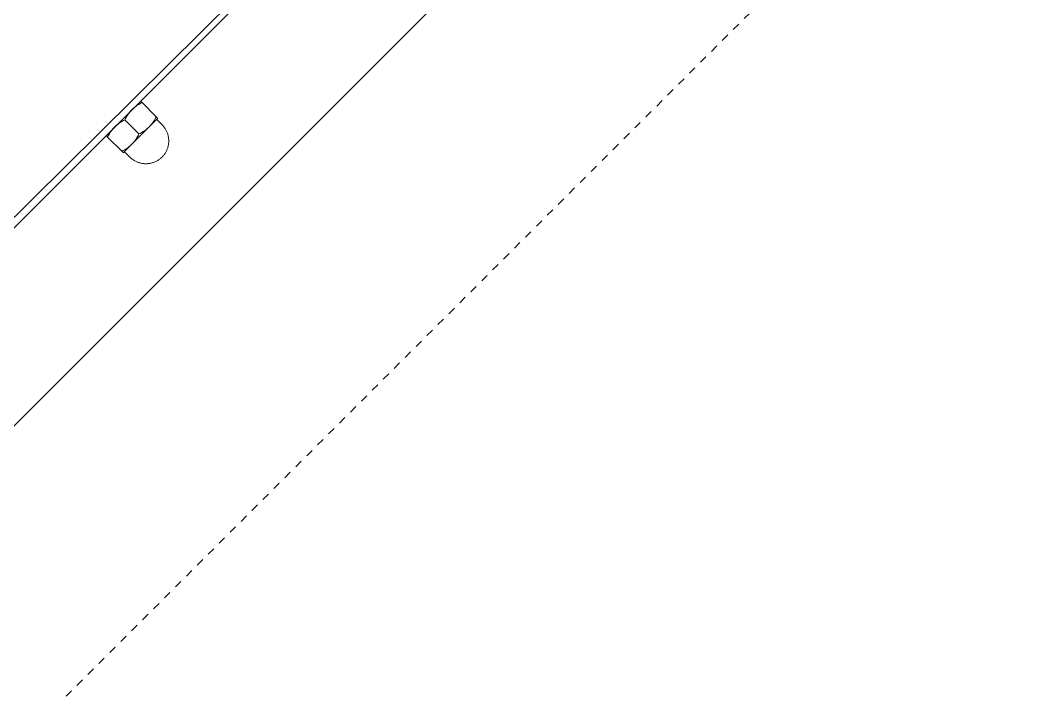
# Model space of a CAD drawing. Header units: inches. Extents: x -14 to 184, y -4 to 134.
# Drawn here: x 64.92 to 77.98, y 53.69 to 62.37 of the extents above; entities that cross this region are included whole.
import ezdxf

# ---------------------------------------------------------------- set-up
doc = ezdxf.new("R2010")
doc.units = ezdxf.units.IN
doc.linetypes.add('HIDDEN', pattern=[1.905, 1.27, -0.635])
doc.layers.add('ZANO_R', color=7, linetype='Continuous', lineweight=0)
doc.layers.add('ZANO_R_przerywana', color=250, linetype='HIDDEN', lineweight=0)

msp = doc.modelspace()

# ---------------------------------------------------------------- linework, layer by layer
at = {"layer": 'ZANO_R'}
for p, q in [((60.03716, 55.05177), (72.40729, 67.31441)), ((72.24184, 67.08196), (60.27113, 55.11125)), ((61.55172, 53.83067), (73.52243, 65.80137)), ((66.37102, 61.2111), (66.3825, 61.2217)), ((66.3825, 61.2217), (66.39431, 61.23192)), ((66.39431, 61.23192), (66.40643, 61.24177)), ((66.40643, 61.24177), (66.41886, 61.25124)), ((66.41886, 61.25124), (66.43158, 61.26031)), ((66.43158, 61.26031), (66.44457, 61.26897)), ((66.44457, 61.26897), (66.45784, 61.27723)), ((66.45784, 61.27723), (66.47135, 61.28506)), ((66.47135, 61.28506), (66.48511, 61.29246)), ((66.4794, 61.31912), (66.4792, 61.31932)), ((66.47972, 61.31881), (66.47955, 61.31898)), ((66.4802, 61.31833), (66.47998, 61.31855)), ((66.48316, 61.31536), (66.48224, 61.31628)), ((66.48316, 61.31536), (66.48337, 61.31514)), ((66.48453, 61.31399), (66.48337, 61.31515)), ((66.48453, 61.31399), (66.48461, 61.31391)), ((66.48573, 61.31279), (66.48461, 61.31391)), ((66.48511, 61.29246), (66.49909, 61.29943)), ((66.48573, 61.31279), (66.48598, 61.31253)), ((66.48704, 61.31148), (66.48598, 61.31253)), ((66.48704, 61.31148), (66.4875, 61.31102)), ((66.48836, 61.31016), (66.4875, 61.31102)), ((66.48836, 61.31016), (66.49687, 61.30164)), ((66.49909, 61.29943), (66.49687, 61.30164)), ((66.49909, 61.29943), (66.68202, 61.1165)), ((66.27638, 61.07672), (66.28414, 61.09222)), ((66.28414, 61.09222), (66.29243, 61.10744)), ((66.29243, 61.10744), (66.30125, 61.12236)), ((66.30125, 61.12236), (66.31059, 61.13697)), ((66.31059, 61.13697), (66.32043, 61.15125)), ((66.32043, 61.15125), (66.33076, 61.16517)), ((66.33076, 61.16517), (66.34157, 61.17872)), ((66.34157, 61.17872), (66.35284, 61.19189)), ((66.35284, 61.19189), (66.36457, 61.20465)), ((66.70191, 61.09661), (66.5926, 60.9873)), ((66.67486, 61.10212), (66.66723, 61.08797)), ((66.68202, 61.1165), (66.67486, 61.10212)), ((66.68202, 61.1165), (66.68472, 61.1138)), ((66.68632, 61.11219), (66.68472, 61.1138)), ((66.68632, 61.11219), (66.68741, 61.11111)), ((66.68832, 61.1102), (66.68741, 61.11111)), ((66.68832, 61.1102), (66.69009, 61.10843)), ((66.6902, 61.10831), (66.69009, 61.10843)), ((66.69021, 61.10831), (66.69142, 61.1071)), ((66.69197, 61.10655), (66.69142, 61.1071)), ((66.69197, 61.10655), (66.69275, 61.10577)), ((66.69361, 61.1049), (66.69275, 61.10577)), ((66.69361, 61.1049), (66.69407, 61.10445)), ((66.69513, 61.10339), (66.69407, 61.10445)), ((66.69513, 61.10339), (66.69538, 61.10314)), ((66.6965, 61.10201), (66.69538, 61.10314)), ((66.6965, 61.10201), (66.69668, 61.10184)), ((66.69774, 61.10078), (66.69668, 61.10184)), ((66.69774, 61.10078), (66.69795, 61.10057)), ((66.69882, 61.0997), (66.69795, 61.10057)), ((66.6998, 61.09873), (66.6992, 61.09933)), ((66.70052, 61.09801), (66.70038, 61.09815)), ((66.70112, 61.0974), (66.70092, 61.09761)), ((66.70156, 61.09697), (66.7014, 61.09713)), ((66.70191, 61.09661), (66.70166, 61.09686)), ((66.12117, 60.95879), (66.1314, 60.9706)), ((66.1314, 60.9706), (66.14199, 60.98208)), ((66.14844, 60.98852), (66.16121, 61.00025)), ((66.16121, 61.00025), (66.17438, 61.01153)), ((66.17438, 61.01153), (66.18793, 61.02234)), ((66.18793, 61.02234), (66.20185, 61.03267)), ((66.20185, 61.03267), (66.21612, 61.04251)), ((66.21612, 61.04251), (66.23073, 61.05184)), ((66.23073, 61.05184), (66.24566, 61.06066)), ((66.24566, 61.06066), (66.26088, 61.06896)), ((66.26088, 61.06896), (66.27638, 61.07672)), ((66.45931, 60.89379), (66.27638, 61.07672)), ((66.58789, 60.98258), (66.37051, 60.76521)), ((66.5668, 60.96361), (66.55441, 60.95338)), ((66.57886, 60.97424), (66.5668, 60.96361)), ((66.59055, 60.98525), (66.57886, 60.97424)), ((66.60157, 60.99695), (66.59055, 60.98525)), ((66.6122, 61.009), (66.60157, 60.99695)), ((66.62243, 61.02139), (66.6122, 61.009)), ((66.63225, 61.03411), (66.62243, 61.02139)), ((66.64165, 61.04714), (66.63225, 61.03411)), ((66.65062, 61.06047), (66.64165, 61.04714)), ((66.65915, 61.07409), (66.65062, 61.06047)), ((66.66723, 61.08797), (66.65915, 61.07409)), ((66.69207, 61.08302), (66.69209, 61.08335)), ((66.69207, 61.08268), (66.69207, 61.08302)), ((66.69207, 61.08234), (66.69207, 61.08268)), ((66.69209, 61.08201), (66.69207, 61.08234)), ((66.69209, 61.08335), (66.69212, 61.08369)), ((66.69212, 61.08167), (66.69209, 61.08201)), ((66.69212, 61.08369), (66.69216, 61.08402)), ((66.69216, 61.08134), (66.69212, 61.08167)), ((66.69216, 61.08402), (66.69221, 61.08435)), ((66.69221, 61.08101), (66.69216, 61.08134)), ((66.69221, 61.08435), (66.69227, 61.08468)), ((66.69227, 61.08068), (66.69221, 61.08101)), ((66.69227, 61.08468), (66.69235, 61.08501)), ((66.69235, 61.08035), (66.69227, 61.08068)), ((66.69235, 61.08501), (66.69243, 61.08533)), ((66.69243, 61.08003), (66.69235, 61.08035)), ((66.69243, 61.08533), (66.69253, 61.08566)), ((66.69253, 61.07971), (66.69243, 61.08003)), ((66.69253, 61.08566), (66.69263, 61.08597)), ((66.69264, 61.07939), (66.69253, 61.07971)), ((66.69263, 61.08597), (66.69275, 61.08629)), ((66.69276, 61.07907), (66.69264, 61.07939)), ((66.69275, 61.08629), (66.69288, 61.0866)), ((66.69288, 61.07876), (66.69276, 61.07907)), ((66.69288, 61.0866), (66.69302, 61.0869)), ((66.69302, 61.07846), (66.69288, 61.07876)), ((66.69302, 61.0869), (66.69317, 61.08721)), ((66.69317, 61.07816), (66.69302, 61.07846)), ((66.69317, 61.08721), (66.69332, 61.0875)), ((66.69333, 61.07786), (66.69317, 61.07816)), ((66.69332, 61.0875), (66.69349, 61.08779)), ((66.6935, 61.07757), (66.69333, 61.07786)), ((66.69349, 61.08779), (66.69367, 61.08808)), ((66.69368, 61.07729), (66.6935, 61.07757)), ((66.69367, 61.08808), (66.69386, 61.08835)), ((66.69387, 61.07701), (66.69368, 61.07729)), ((66.69386, 61.08835), (66.69406, 61.08862)), ((66.69407, 61.07674), (66.69387, 61.07701)), ((66.69406, 61.08862), (66.69427, 61.08889)), ((66.69428, 61.07648), (66.69407, 61.07674)), ((66.69427, 61.08889), (66.69448, 61.08915)), ((66.69449, 61.07622), (66.69428, 61.07648)), ((66.69472, 61.07597), (66.69449, 61.07622)), ((66.69495, 61.07573), (66.69472, 61.07597)), ((66.75759, 61.01309), (66.69495, 61.07573)), ((66.75759, 61.01309), (66.76459, 61.00584)), ((66.76459, 61.00584), (66.77135, 60.99836)), ((66.77135, 60.99836), (66.77785, 60.99064)), ((66.77785, 60.99064), (66.78407, 60.98272)), ((66.78407, 60.98272), (66.79003, 60.97458)), ((66.79003, 60.97458), (66.7957, 60.96624)), ((66.7957, 60.96624), (66.80109, 60.95772)), ((66.03378, 60.8739), (66.03406, 60.87361)), ((66.03412, 60.87355), (66.03429, 60.87338)), ((66.03473, 60.87293), (66.03477, 60.87289)), ((66.03901, 60.86866), (66.03911, 60.86857)), ((66.03911, 60.86857), (66.03918, 60.86849)), ((66.03918, 60.86849), (66.04048, 60.8672)), ((66.04048, 60.8672), (66.04056, 60.86711)), ((66.04056, 60.86711), (66.04199, 60.86568)), ((66.04199, 60.86568), (66.04207, 60.8656)), ((66.04207, 60.8656), (66.04364, 60.86403)), ((66.04364, 60.86403), (66.05367, 60.854)), ((66.05367, 60.854), (66.06064, 60.86799)), ((66.05367, 60.854), (66.2366, 60.67108)), ((66.06064, 60.86799), (66.06804, 60.88174)), ((66.06804, 60.88174), (66.07587, 60.89526)), ((66.07587, 60.89526), (66.08412, 60.90852)), ((66.08412, 60.90852), (66.09279, 60.92152)), ((66.09279, 60.92152), (66.10186, 60.93424)), ((66.10186, 60.93424), (66.11132, 60.94666)), ((66.11132, 60.94666), (66.12117, 60.95879)), ((66.4279, 60.83776), (66.41893, 60.82443)), ((66.43644, 60.85138), (66.4279, 60.83776)), ((66.44452, 60.86526), (66.43644, 60.85138)), ((66.45215, 60.8794), (66.44452, 60.86526)), ((66.45931, 60.89379), (66.45215, 60.8794)), ((66.47369, 60.90095), (66.45931, 60.89379)), ((66.48783, 60.90858), (66.47369, 60.90095)), ((66.50172, 60.91666), (66.48783, 60.90858)), ((66.51533, 60.92519), (66.50172, 60.91666)), ((66.52867, 60.93416), (66.51533, 60.92519)), ((66.5417, 60.94356), (66.52867, 60.93416)), ((66.55441, 60.95338), (66.5417, 60.94356)), ((66.80109, 60.95772), (66.80618, 60.94902)), ((66.80618, 60.94902), (66.81097, 60.94015)), ((66.81097, 60.94015), (66.81545, 60.93112)), ((66.81545, 60.93112), (66.81963, 60.92194)), ((66.81963, 60.92194), (66.82349, 60.91262)), ((66.82349, 60.91262), (66.82702, 60.90318)), ((66.82702, 60.90318), (66.83024, 60.89362)), ((66.83024, 60.89362), (66.83312, 60.88396)), ((66.83312, 60.88396), (66.83568, 60.87421)), ((66.83568, 60.87421), (66.8379, 60.86437)), ((66.8379, 60.86437), (66.83978, 60.85447)), ((66.83978, 60.85447), (66.84132, 60.84451)), ((66.84132, 60.84451), (66.84252, 60.8345)), ((66.84252, 60.8345), (66.84338, 60.82445)), ((66.3658, 60.76049), (66.25649, 60.65119)), ((66.29262, 60.70248), (66.27901, 60.69395)), ((66.30595, 60.71145), (66.29262, 60.70248)), ((66.31899, 60.72085), (66.30595, 60.71145)), ((66.3317, 60.73067), (66.31899, 60.72085)), ((66.34409, 60.7409), (66.3317, 60.73067)), ((66.35615, 60.75153), (66.34409, 60.7409)), ((66.36784, 60.76254), (66.35615, 60.75153)), ((66.37886, 60.77424), (66.36784, 60.76254)), ((66.38949, 60.78629), (66.37886, 60.77424)), ((66.39971, 60.79868), (66.38949, 60.78629)), ((66.40953, 60.8114), (66.39971, 60.79868)), ((66.41893, 60.82443), (66.40953, 60.8114)), ((66.82702, 60.70542), (66.82349, 60.69598)), ((66.83024, 60.71497), (66.82702, 60.70542)), ((66.83312, 60.72463), (66.83024, 60.71497)), ((66.83568, 60.73439), (66.83312, 60.72463)), ((66.8379, 60.74422), (66.83568, 60.73439)), ((66.83978, 60.75413), (66.8379, 60.74422)), ((66.84132, 60.76409), (66.83978, 60.75413)), ((66.84252, 60.7741), (66.84132, 60.76409)), ((66.84338, 60.78415), (66.84252, 60.7741)), ((66.84338, 60.82445), (66.8439, 60.81438)), ((66.8439, 60.79422), (66.84338, 60.78415)), ((66.8439, 60.81438), (66.84407, 60.8043)), ((66.84407, 60.8043), (66.8439, 60.79422)), ((66.25098, 60.67824), (66.2366, 60.67108)), ((66.2366, 60.67108), (66.24478, 60.66289)), ((66.24478, 60.66289), (66.25125, 60.65642)), ((66.26512, 60.68587), (66.25098, 60.67824)), ((66.25125, 60.65642), (66.25231, 60.65536)), ((66.25231, 60.65536), (66.25253, 60.65514)), ((66.25494, 60.65272), (66.25569, 60.65197)), ((66.25574, 60.65192), (66.25613, 60.65154)), ((66.25616, 60.6515), (66.25649, 60.65119)), ((66.26395, 60.65861), (66.26421, 60.65883)), ((66.26421, 60.65883), (66.26448, 60.65905)), ((66.26448, 60.65905), (66.26476, 60.65925)), ((66.26476, 60.65925), (66.26505, 60.65944)), ((66.26505, 60.65944), (66.26534, 60.65962)), ((66.27901, 60.69395), (66.26512, 60.68587)), ((66.26534, 60.65962), (66.26564, 60.65979)), ((66.26564, 60.65979), (66.26594, 60.65996)), ((66.26594, 60.65996), (66.26625, 60.66011)), ((66.26625, 60.66011), (66.26656, 60.66025)), ((66.26656, 60.66025), (66.26688, 60.66037)), ((66.26688, 60.66037), (66.2672, 60.66049)), ((66.2672, 60.66049), (66.26753, 60.6606)), ((66.26753, 60.6606), (66.26786, 60.66069)), ((66.26786, 60.66069), (66.26819, 60.66078)), ((66.26819, 60.66078), (66.26853, 60.66085)), ((66.26853, 60.66085), (66.26887, 60.66091)), ((66.26887, 60.66091), (66.26921, 60.66095)), ((66.26921, 60.66095), (66.26955, 60.66099)), ((66.26955, 60.66099), (66.26989, 60.66101)), ((66.26989, 60.66101), (66.27024, 60.66103)), ((66.27024, 60.66103), (66.27058, 60.66103)), ((66.27058, 60.66103), (66.27092, 60.66101)), ((66.27092, 60.66101), (66.27127, 60.66099)), ((66.27127, 60.66099), (66.27161, 60.66095)), ((66.27161, 60.66095), (66.27195, 60.66091)), ((66.27195, 60.66091), (66.27229, 60.66085)), ((66.27229, 60.66085), (66.27262, 60.66078)), ((66.27262, 60.66078), (66.27296, 60.66069)), ((66.27296, 60.66069), (66.27329, 60.6606)), ((66.27329, 60.6606), (66.27361, 60.66049)), ((66.27361, 60.66049), (66.27394, 60.66037)), ((66.27394, 60.66037), (66.27425, 60.66025)), ((66.27425, 60.66025), (66.27457, 60.66011)), ((66.27457, 60.66011), (66.27488, 60.65996)), ((66.27488, 60.65996), (66.27518, 60.65979)), ((66.27518, 60.65979), (66.27548, 60.65962)), ((66.27548, 60.65962), (66.27577, 60.65944)), ((66.27577, 60.65944), (66.27605, 60.65925)), ((66.27605, 60.65925), (66.27633, 60.65905)), ((66.27633, 60.65905), (66.2766, 60.65883)), ((66.2766, 60.65883), (66.27687, 60.65861)), ((66.27687, 60.65861), (66.27712, 60.65838)), ((66.27712, 60.65838), (66.27737, 60.65815)), ((66.27737, 60.65815), (66.34001, 60.59551)), ((66.34726, 60.5885), (66.34001, 60.59551)), ((66.35474, 60.58175), (66.34726, 60.5885)), ((66.36245, 60.57525), (66.35474, 60.58175)), ((66.37038, 60.56902), (66.36245, 60.57525)), ((66.37852, 60.56307), (66.37038, 60.56902)), ((66.72721, 60.56902), (66.71908, 60.56307)), ((66.73514, 60.57525), (66.72721, 60.56902)), ((66.74285, 60.58175), (66.73514, 60.57525)), ((66.75034, 60.5885), (66.74285, 60.58175)), ((66.75759, 60.59551), (66.75034, 60.5885)), ((66.76459, 60.60276), (66.75759, 60.59551)), ((66.77135, 60.61024), (66.76459, 60.60276)), ((66.77785, 60.61795), (66.77135, 60.61024)), ((66.78407, 60.62588), (66.77785, 60.61795)), ((66.79003, 60.63402), (66.78407, 60.62588)), ((66.7957, 60.64235), (66.79003, 60.63402)), ((66.80109, 60.65088), (66.7957, 60.64235)), ((66.80618, 60.65958), (66.80109, 60.65088)), ((66.81097, 60.66845), (66.80618, 60.65958)), ((66.81545, 60.67748), (66.81097, 60.66845)), ((66.81963, 60.68666), (66.81545, 60.67748)), ((66.82349, 60.69598), (66.81963, 60.68666)), ((66.38685, 60.5574), (66.37852, 60.56307)), ((66.39538, 60.55201), (66.38685, 60.5574)), ((66.40408, 60.54692), (66.39538, 60.55201)), ((66.41295, 60.54213), (66.40408, 60.54692)), ((66.42198, 60.53764), (66.41295, 60.54213)), ((66.43116, 60.53347), (66.42198, 60.53764)), ((66.44047, 60.52961), (66.43116, 60.53347)), ((66.44991, 60.52607), (66.44047, 60.52961)), ((66.45947, 60.52286), (66.44991, 60.52607)), ((66.46913, 60.51997), (66.45947, 60.52286)), ((66.47889, 60.51742), (66.46913, 60.51997)), ((66.48872, 60.5152), (66.47889, 60.51742)), ((66.49863, 60.51332), (66.48872, 60.5152)), ((66.50859, 60.51177), (66.49863, 60.51332)), ((66.5186, 60.51057), (66.50859, 60.51177)), ((66.52865, 60.50971), (66.5186, 60.51057)), ((66.53872, 60.5092), (66.52865, 60.50971)), ((66.5488, 60.50902), (66.53872, 60.5092)), ((66.55888, 60.5092), (66.5488, 60.50902)), ((66.56895, 60.50971), (66.55888, 60.5092)), ((66.57899, 60.51057), (66.56895, 60.50971)), ((66.589, 60.51177), (66.57899, 60.51057)), ((66.59897, 60.51332), (66.589, 60.51177)), ((66.60887, 60.5152), (66.59897, 60.51332)), ((66.61871, 60.51742), (66.60887, 60.5152)), ((66.62846, 60.51997), (66.61871, 60.51742)), ((66.63812, 60.52286), (66.62846, 60.51997)), ((66.64768, 60.52607), (66.63812, 60.52286)), ((66.65712, 60.52961), (66.64768, 60.52607)), ((66.66643, 60.53347), (66.65712, 60.52961)), ((66.67561, 60.53764), (66.66643, 60.53347)), ((66.68464, 60.54213), (66.67561, 60.53764)), ((66.69351, 60.54692), (66.68464, 60.54213)), ((66.70222, 60.55201), (66.69351, 60.54692)), ((66.71074, 60.5574), (66.70222, 60.55201)), ((66.71908, 60.56307), (66.71074, 60.5574))]:
    msp.add_line(p, q, dxfattribs=at)
at = {"layer": 'ZANO_R_przerywana', "ltscale": 0.05}
msp.add_line((61.27333, 49.37645), (77.97665, 66.07976), dxfattribs=at)

doc.saveas('drawing.dxf')
